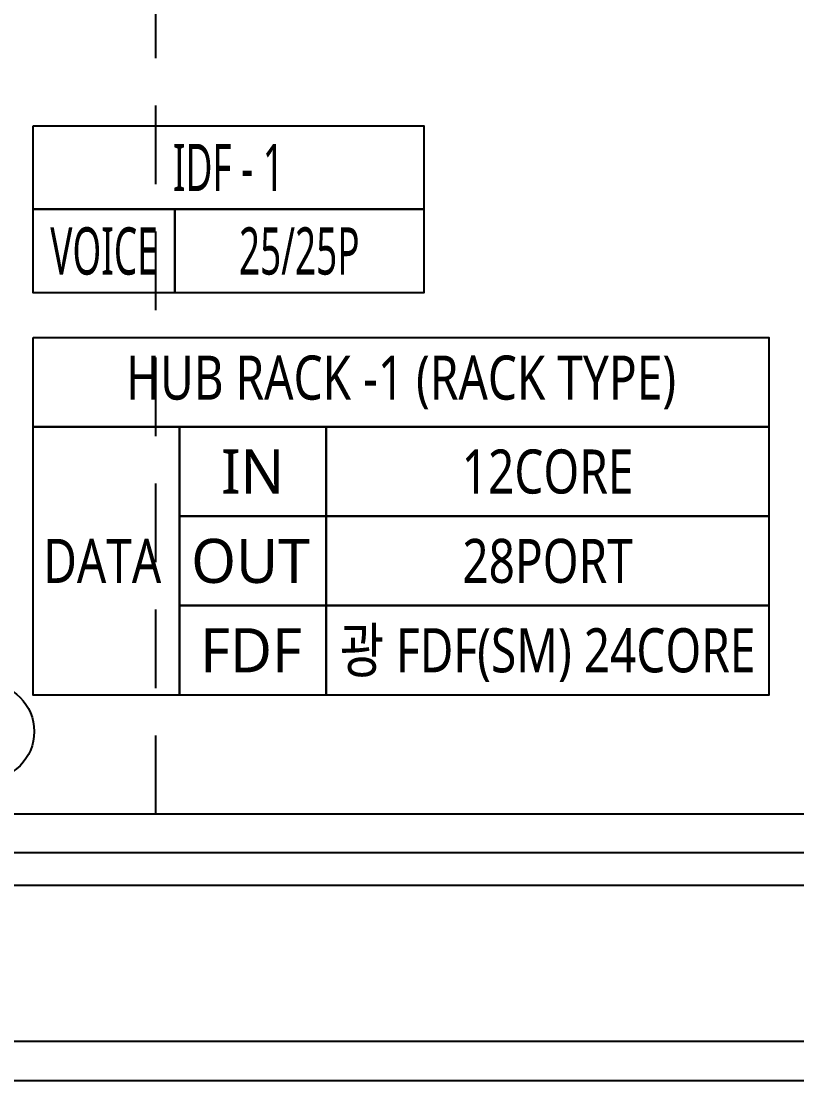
# Model space of a CAD drawing. Header units: millimetres. Extents: x 0 to 84100, y 0 to 59400.
# Drawn here: x 35074 to 39996, y 20509 to 27237 of the extents above; entities that cross this region are included whole.
import ezdxf
from ezdxf.enums import TextEntityAlignment as Align

# ---------------------------------------------------------------- set-up
doc = ezdxf.new("R2010")
doc.units = ezdxf.units.MM
doc.header["$LTSCALE"] = 1000
doc.linetypes.add('점선1', pattern=[2, 1.25, -0.75])
for name, color, linetype in [('arch', 8, 'Continuous'), ('S', 4, 'Continuous'), ('SYM', 3, 'Continuous')]:
    doc.layers.add(name, color=color, linetype=linetype)
doc.styles.add('GHS', font='malgun.ttf')

msp = doc.modelspace()

# ---------------------------------------------------------------- linework, layer by layer
at = {"layer": 'arch', "color": 9, "linetype": '점선1', "ltscale": 0.4}
msp.add_line((35928.5, 22202.6), (35928.5, 33521), dxfattribs=at)
at = {"layer": 'arch'}
for p, q in [((61383.8, 22202.6), (8594.7, 22202.6)), ((61083.8, 20759.4), (32828.5, 20759.4))]:
    msp.add_line(p, q, dxfattribs=at)
for points in [[(31897.3, 21959.4), (61083.8, 21959.4), (61083.8, 20759.4)], [(61383.8, 20759.4), (61383.8, 20509.4), (32528.5, 20509.4), (32528.5, 20759.4)]]:
    msp.add_lwpolyline(points, dxfattribs=at)
at = {"layer": 'S'}
msp.add_line((60663.4, 21749.2), (32900.5, 21749.2), dxfattribs=at)
at = {"layer": 'SYM', "color": 6}
for points in [[(35149.6, 26573.2), (37628.3, 26573.2), (37628.3, 26043.2), (35149.6, 26043.2)], [(35149.6, 26043.2), (36049, 26043.2), (36049, 25513.3), (35149.6, 25513.3)], [(36049, 26043.2), (37628.3, 26043.2), (37628.3, 25513.3), (36049, 25513.3)], [(35149.6, 25229.2), (39819.2, 25229.2), (39819.2, 24661.6), (35149.6, 24661.6)], [(35149.6, 24661.6), (36079.2, 24661.6), (36079.2, 22958.8), (35149.6, 22958.8)], [(36079.2, 24661.6), (37008.8, 24661.6), (37008.8, 24094), (36079.2, 24094)], [(37008.8, 24661.6), (39819.2, 24661.6), (39819.2, 24094), (37008.8, 24094)], [(36079.2, 24094), (37008.8, 24094), (37008.8, 23526.4), (36079.2, 23526.4)], [(37008.8, 24094), (39819.2, 24094), (39819.2, 23526.4), (37008.8, 23526.4)], [(36079.2, 23526.4), (37008.8, 23526.4), (37008.8, 22958.8), (36079.2, 22958.8)], [(37008.8, 23526.4), (39819.2, 23526.4), (39819.2, 22958.8), (37008.8, 22958.8)]]:
    msp.add_lwpolyline(points, close=True, dxfattribs=at)
msp.add_lwpolyline([(33957.9, 23237.3, 136.4, 136.4, 0), (33957.9, 22896.3, 0, 0, 0), (33957.9, 22329.1, 0, 0, 0), (35156.4, 22329.1, 0, 0, 0)], format="xyseb", dxfattribs=at)
msp.add_circle((34849.6, 22726.8), 306.8, dxfattribs=at)

# ---------------------------------------------------------------- texts
at = {"layer": 'SYM', "style": 'GHS', "width": 0.6}
for s, p in [('IDF - 1', (36389, 26308.2)), ('VOICE', (35599.3, 25778.2)), ('25/25P', (36838.6, 25778.2))]:
    msp.add_text(s, height=300, dxfattribs=at).set_placement(p, align=Align.MIDDLE)
at = {"layer": 'SYM', "style": 'GHS', "width": 0.8}
for s, p in [('HUB RACK -1 (RACK TYPE)', (37484.4, 24974.1)), ('12CORE', (38414, 24377.9)), ('28PORT', (38414, 23810.3)), ('광 FDF(SM) 24CORE', (38414, 23242.7))]:
    msp.add_text(s, height=280, dxfattribs=at).set_placement(p, align=Align.MIDDLE_CENTER)
at = {"layer": 'SYM', "style": 'GHS'}
for s, p in [('IN', (36342.4, 24377.8)), ('OUT', (36152.5, 23810.3)), ('FDF', (36210.1, 23242.6))]:
    msp.add_text(s, height=280, dxfattribs=at).set_placement(p, align=Align.MIDDLE_LEFT)
at = {"layer": 'SYM', "style": 'GHS', "width": 0.8}
msp.add_text('DATA', height=280, dxfattribs=at).set_placement((35214.4, 23810.2), align=Align.MIDDLE_LEFT)

doc.saveas('drawing.dxf')
